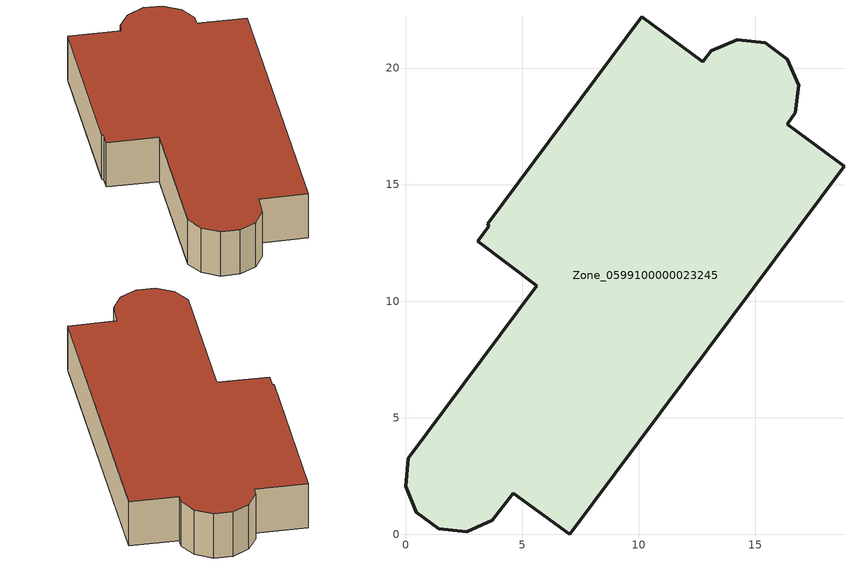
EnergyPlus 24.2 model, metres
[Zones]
Zone_0599100000023245
 floor ground (C_G): 3.57,13.2 3.52,13.31 10.14,22.2 12.75,20.27 13.12,20.75 14.23,21.22 15.43,21.08 16.38,20.37 16.86,19.27 16.72,18.09 16.37,17.59 18.81,15.79 7.05,0 4.63,1.75 3.73,0.6 2.63,0.11 1.43,0.24 0.47,0.94 0,2.06 0.11,3.25 5.63,10.67 3.1,12.56 z1.53
 wall outside (C_F): 16.37,17.59 16.72,18.09 16.86,19.27 16.38,20.37 15.43,21.08 14.23,21.22 13.12,20.75 12.75,20.27 10.14,22.2 3.52,13.31 3.57,13.2 3.1,12.56 5.63,10.67 0.11,3.25 0,2.06 0.47,0.94 1.43,0.24 2.63,0.11 3.73,0.6 4.63,1.75 7.05,0 18.81,15.79 16.37,17.59 z1.53:4.61
 roof outside (C_R): 10.14,22.2 3.52,13.31 3.57,13.2 3.1,12.56 5.63,10.67 0.11,3.25 0,2.06 0.47,0.94 1.43,0.24 2.63,0.11 3.73,0.6 4.63,1.75 7.05,0 18.81,15.79 16.37,17.59 16.72,18.09 16.86,19.27 16.38,20.37 15.43,21.08 14.23,21.22 13.12,20.75 12.75,20.27 z4.61
[BUILDING]
Pand.0599100000023245: North Axis=0; Terrain=City; Loads Convergence Tolerance Value=0.04; Temperature Convergence Tolerance Value=0.4; Solar Distribution=FullExterior; Maximum Number of Warmup Days=25; Minimum Number of Warmup Days=1
[Site:Location]
Rotterdam.The.Hague.AP_ZH_NLD Design_Conditions: Latitude=51.96; Longitude=4.45; Time Zone=1; Elevation=-4.5
[SITE:GROUNDTEMPERATURE:BUILDINGSURFACE]
18, 18, 18, 18, 18, 18, 18, 18, 18, 18, 18, 18
[MATERIAL] Thermal Absorptance=0.9; Solar Absorptance=0.7; Visible Absorptance=0.7
Name | Roughness | Thickness | Conductivity | Density | Specific Heat
G.D.1965-1974 | MediumSmooth | 0.15 | 0.882353 | 540 | 1210
F.D.1965-1974 | Rough | 0.3 | 0.697674 | 1920 | 840
R.D.1965-1974 | MediumRough | 0.2 | 0.232558 | 1500 | 1000
[CONSTRUCTION]
C_G: G.D.1965-1974
C_F: F.D.1965-1974
C_R: R.D.1965-1974
[ZONE]
Zone_0599100000023245: Type=1; Multiplier=1; Ceiling Height=Autocalculate; Volume=Autocalculate; Floor Area=autocalculate; Part of Total Floor Area=Yes
[ZONEINFILTRATION:DESIGNFLOWRATE]
Infil_Zone_0599100000023245: Zone or ZoneList or Space or SpaceList=Zone_0599100000023245; Schedule=AlwaysOn; Design Flow Rate Calculation Method=Flow/Area; Flow Rate per Floor Area=0.0042; Constant Term Coefficient=1; Temperature Term Coefficient=0; Velocity Term Coefficient=0; Velocity Squared Term Coefficient=0
[HVACTEMPLATE:ZONE:IDEALLOADSAIRSYSTEM]
Zone_0599100000023245: Maximum Heating Supply Air Temperature=50; Minimum Cooling Supply Air Temperature=13; Maximum Heating Supply Air Humidity Ratio=0.0156; Minimum Cooling Supply Air Humidity Ratio=0.0077; Heating Limit=NoLimit; Cooling Limit=NoLimit; Dehumidification Control Type=ConstantSensibleHeatRatio; Cooling Sensible Heat Ratio=0.7; Dehumidification Setpoint=60; Humidification Control Type=None; Humidification Setpoint=30; Outdoor Air Method=None; Outdoor Air Flow Rate per Person=0.00944; Outdoor Air Flow Rate per Zone Floor Area=0; Outdoor Air Flow Rate per Zone=0; Demand Controlled Ventilation Type=None; Outdoor Air Economizer Type=NoEconomizer; Heat Recovery Type=None; Sensible Heat Recovery Effectiveness=0.7; Latent Heat Recovery Effectiveness=0.65
[ZONECONTROL:THERMOSTAT]
ThermostatControl_Zone_0599100000023245: Zone or ZoneList=Zone_0599100000023245; Control Type Schedule=DualSetpointControlType; Control 1=Thermostat_Zone_0599100000023245; Temperature Difference Between Cutout And Setpoint=0
[THERMOSTATSETPOINT:DUALSETPOINT]
Thermostat_Zone_0599100000023245: Heating Setpoint Temperature Schedule=HeatingSetpoint_Zone_0599100000023245; Cooling Setpoint Temperature Schedule=CoolingSetpoint_Zone_0599100000023245
[SCHEDULE:COMPACT]
HeatingSetpoint_Zone_0599100000023245: Through: 12/31, For: AllDays, Until: 24:00, 21
CoolingSetpoint_Zone_0599100000023245: Through: 12/31, For: AllDays, Until: 24:00, 24
DualSetpointControlType: Through: 12/31, For: AllDays, Until: 24:00, 4
AlwaysOn: Through: 12/31, For: AllDays, Until: 24:00, 1
